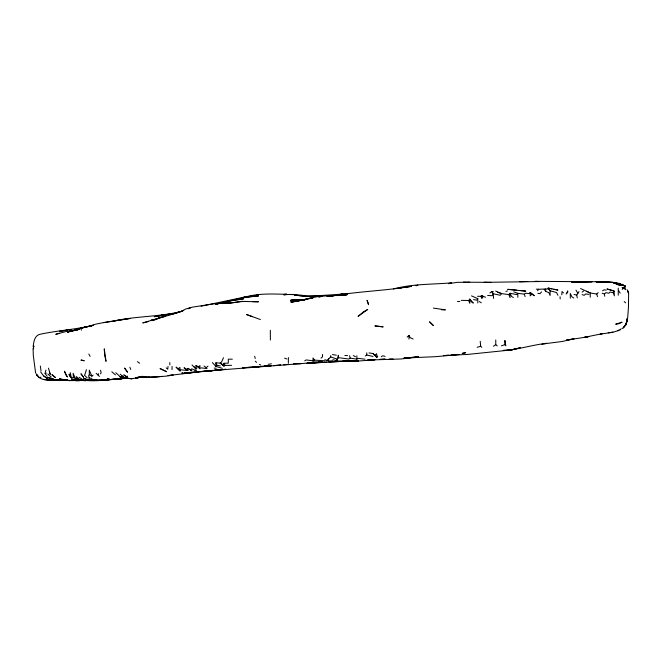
<?xml version="1.0" encoding="UTF-8"?>
<svg xmlns="http://www.w3.org/2000/svg" width="662" height="662" viewBox="0 0 662 662"><rect width="100%" height="100%" fill="white"/><g stroke="black" fill="none" stroke-linecap="round" stroke-linejoin="round"><path stroke-width="0.99" d="M365.258 355.999L366.773 355.039L366.773 352.813M198.468 366.889L199.949 365.565L199.949 368.726L198.468 366.889L196.018 365.49L195.977 369.073L192.005 364.944M504.833 344.621L504.907 340.384L505.826 345.763L504.833 344.621L501.399 345.887M322.535 354.468L322.493 356.868L320.996 358.167M627.071 318.96L627.005 321.285L625.325 325.381L627.03 320.896L625.979 324.893L622.28 328.551M374.998 359.78L358.514 361.022L337.123 361.005L338.356 355.254L338.406 357.662L335.965 360.575L332.837 359.648M33.241 348.94L33.878 346.168L33.249 345.961M288.409 357.571L288.318 363.364M618.234 295.244L618.25 288.185M626.864 318.852L626.641 321.674L627.692 317.669L628.445 307.3L628.635 293.274M561.765 294.855L562.063 291.528L563.461 292.943M168.032 366.417L167.743 369.264L166.228 367.882M324.794 359.706L328.426 360.98L328.774 358.688L330.71 356.967L330.71 355.61M69.742 375.884L68.989 374.444L71.264 377.729L69.742 375.884L70.313 372.723L71.264 377.729L73.408 377.646C90.586 384.192 109.867 378.457 127.667 378.242M86.399 369.669L84.926 374.493M617.944 330.454L620.286 329.527M625.416 286.489L624.779 287.664L622.222 287.565L625.913 289.733L624.779 287.664M45.976 370.116L45.421 371.473L46.083 373.509M223.499 357.712L221.522 362.073L220.214 363.099L215.903 362.801L215.903 366.409L222.283 368.312M37.022 375.089C39.703 380.36 48.086 380.245 53.44 379.822L47.407 379.831L53.44 380.005L47.407 379.235L55.451 380.377L65.497 380.12L53.44 379.88L67.474 380.245M97.935 374.924L98.588 373.707M613.144 292.703L614.088 291.015L607.104 289.004L614.088 291.015L614.386 295.848L613.144 292.703L610.19 292.05L608.833 293.225L605.912 292.678L604.381 293.978L604.712 296.237M493.322 291.586L491.775 291.586L493.281 293.754L492.114 295.732L487.613 295.434M100.492 373.873L101.104 372.838L100.574 370.232M93.094 375.147L91.91 376.157L89.287 370.182L89.32 374.667L88.609 375.826L89.296 378.002L91.894 378.407M577.272 297.834L576.743 295.095L578.993 291.594M377.729 356.082L376.91 357.348L372.979 353.525L369.015 352.937M33.878 346.168L33.216 347.037C33.514 341.964 34.672 334.798 40.895 334.087C58.322 330.462 76.279 329.386 93.64 325.207M537.561 290.734L538.702 289.261L548.649 288.897L550.105 290.784L550.097 295.5L548.872 292.637L545.662 291.371L544.164 289.244M471.526 295.881L477.798 298.686L476.623 300.2L473.537 299.58M620.211 329.841L621.13 328.691M468.646 300.498L469.797 299.116L473.297 303.08L471.327 301.789L469.797 299.116L469.797 303.27L468.646 300.498L461.24 300.374M196.92 367.964L195.977 369.073L194.239 366.707M513.34 297.495L511.577 296.485L510.03 293.283L510.03 297.668L508.896 294.607L510.03 293.283L516.526 294.565L517.825 293.324L524.321 294.16L525.719 293.233L529.103 293.605L530.196 292.513L534.151 295.674L530.196 292.513L530.196 295.881L531.785 294.143M413.105 339.01L410.159 337.653L408.975 335.386L407.122 337.115M541.541 291.917L539.977 293.647L537.858 293.307M477.559 296.286L480.761 296.311L481.895 298.19L483.442 296.477L485.602 297.213M597.472 296.667L596.801 294.06L598.15 292.604M220.272 365.912L217.012 365.341L215.903 366.409L212.403 362.594M326.838 360.451L328.774 358.688M375.048 355.188L376.653 353.731L376.91 357.348L372.979 353.525M231.609 365.333L225.097 365.416L223.971 366.119L220.214 363.099L222.415 364.688L223.971 363.289L228.316 363.124L228.316 359.16L232.329 359.185M178.119 368.833L179.915 367.443L180.047 370.977L176.15 367.178L180.047 370.977L180.8 369.826L187.909 370.563L184.044 367.758L186.427 369.437L187.867 368.395L190.416 369.926L191.723 368.8L196.283 370.794L195.033 370.224M204.037 365.987L206.254 367.642L207.976 366.16M489.905 292.96L491.775 291.652L493.281 293.754L493.529 298.388M582.163 292.157L583.553 291.023M189.39 307.88L188.802 308.351L192.129 307.185L214.24 303.767L231.535 303.006L241.58 301.4L258.461 301.798L252.503 301.657M622.222 289.36L623.53 288.318L622.222 287.565M480.761 296.311L481.895 295.467L483.442 296.477M364.994 359.201L358.159 358.341L356.876 359.168L350.14 358.109L348.841 359.052L338.406 357.662M493.43 346.259L495.764 344.679L495.764 339.945M304.743 360.856L306.117 359.938L313.01 360.782L314.524 360.128L324.794 360.79M602.569 290.808L604.166 289.807L606.21 290.155M381.287 356.686L382.777 355.784L385.094 356.371M339.11 294.838C362.908 291.23 387.593 290.403 411.491 286.332L404.474 287.515M505.958 291.479L507.473 290.858M180.072 311.413L174.396 313.664L142.735 322.907L148.288 321.624M183.73 310.453L180.999 311.479L186.072 308.831L190.118 308.053L188.289 308.74M619.011 330.454L612.458 332.365L600.169 334.136L602.18 333.722L584.116 337.388L588.783 336.693M328.426 360.98L332.837 360.79M125.929 376.686L127.485 377.29L123.744 374.833L125.929 376.686L127.485 376.14M339.258 295.07L342.933 293.82L338.406 294.938M624.092 286.141L625.35 286.083L622.28 284.875L616.256 284.403L619.855 284.925M416.141 285.785L417.896 285.206L416.001 285.595M220.57 303.461L226.305 301.731M174.934 313.349L180.296 311.752M175.033 313.325L181.976 311.264C159.509 317.048 135.917 315.973 113.301 321.095M477.186 347.302L480.645 346.284L481.82 347.335M283.907 294.987C296.758 292.736 309.758 298.206 322.783 295.84L306.705 296.427L294.64 295.153L306.705 296.427L347.285 293.837L345.341 294.193M162.811 316.883L158.053 318.265L165.359 316.246L163.68 316.659M59.464 333.251L55.749 334.31L66.829 331.323M216.35 304.106L229.507 300.755L243.558 298.827L227.265 301.442L246.405 297.139L227.463 301.467M448.488 283.667L457.459 282.31L469.739 282.326M284.594 294.747L286.605 294.201L283.543 294.416M448.629 283.601L451.426 282.856C432.063 284.528 412.393 283.808 393.468 288.93M448.563 355.18L443.482 355.602L467.802 354.402L511.395 349.933L503.236 350.438C517.916 349.759 532.058 344.927 546.663 343.297L541.88 344.339M152.095 320.665L154.982 319.92M87.607 326.556L83.586 327.574L92.059 325.663L80.971 328.104L75.551 330.272L79.564 328.675L71.877 330.884L79.754 329.237M141.014 377.017L131.829 378.788L123.786 377.721M103.438 322.626L129.818 318.521L103.438 322.626L95.651 324.165L87.947 326.598L91.952 325.704M226.296 301.673L215.647 304.247L226.478 301.698M158.963 318.323L150.969 320.292L156.96 319.192M338.431 294.979L342.08 294.127L337.835 294.664M140.874 377.034L135.851 378.201L141.585 376.935M88.749 378.126L89.296 378.002M139.839 377.042L135.851 377.911L142.578 377.059L135.851 377.588L149.918 377.348L141.933 376.347L147.907 377.357L161.983 376.438L154.941 376.893M510.965 350.024L515.086 349.139M59.439 331.381L67.507 330.09M59.464 331.356L67.474 330.123M318.786 296.998L320.797 296.601M77.479 329.833L67.507 332.001L79.812 329.204M201.107 306.208L242.458 297.503L258.461 295.053L243.244 297.635C257.245 293.092 272.107 293.969 286.605 294.333L283.543 294.499M544.619 343.752L561.98 341.526L574.012 338.828L566.366 340.094M40.225 377.348L41.027 377.199M318.861 296.882L320.83 296.543M399.459 288.359L401.462 288.02M173.03 375.089L165.69 376.198L151.929 377.092M587.624 336.867L566.391 340.144M176.928 312.936L154.213 316.684L166.112 315.046M268.184 364.307L271.395 363.827M309.973 298.504L305.96 299.1L309.874 298.554M168.09 314.773L170.076 314.5M305.066 299.886L290.626 301.872L304.735 299.729L291.561 302.186L318.761 296.353L347.087 294.747L336.95 295.6M199.874 371.746L168.007 375.586L172.972 375.04M312.911 297.933L307.855 298.562L312.762 297.966M224.418 303.552L230.318 302.857L222.283 303.502L230.401 303.064L224.294 303.204M315.551 362.478L208.24 370.894L225.932 369.288L182.083 373.608L193.693 372.383M409.828 357.612L418.541 356.851L401.18 358.97L369.015 360.02L374.038 359.797M608.212 332.771L612.888 332.25L610.223 332.547M163.249 314.947L161.214 315.178L168.462 314.285M165.285 314.723L168.33 314.392M170.366 314.169L173.419 313.829L170.465 314.086M283.692 364.878L287.68 364.448M127.799 378.217L101.675 380.253L91.323 380.137L101.675 380.261L121.659 378.871C110.463 378.656 98.704 382.139 87.641 379.492L91.323 380.278L97.662 380.377L94.641 380.319M137.688 377.183L139.69 376.976M201.695 371.548L212.701 370.397M214.745 370.19L218.708 369.768M326.805 362.081L306.705 363.355L338.861 361.535L328.815 361.8L355.42 361.055L342.883 360.98M306.705 363.355L315.476 362.495M318.405 362.205L322.303 361.816L318.447 362.197M327.582 296.27L346.698 294.4M459.618 354.518L435.298 356.694L404.606 358.034M328.542 296.204L333.524 295.757M335.518 295.575L347.484 294.491L326.805 296.204M407.891 357.786L404.019 358.125L418.541 356.851M306.738 299.398L290.626 300.333L306.738 299.373L290.626 300.333L303.692 299.778M206.221 371.068L200.172 371.581L215.175 370.422L208.216 370.977M255.358 366.707L259.413 366.409M328.832 296.27L332.887 295.931M263.128 366.351L270.477 365.697L242.391 367.815L262.251 366.425L254.365 367.029M451.616 354.923L456.697 354.509M194.611 372.267L184.144 372.673L194.918 372.259M192.129 372.466L198.128 371.994M69.502 329.982L71.529 329.833L68.517 330.032M255.342 366.806L261.416 366.4M264.452 366.194L271.544 365.73M373.964 359.789L367.005 360.236L374.038 359.805M264.469 366.103L270.535 365.73M384.961 359.11L379.93 359.416L385.094 359.127M404.052 357.943L406.063 357.819M409.075 357.637L411.085 357.521M82.585 380.344L79.564 380.518L83.586 380.327L71.529 380.41L75.551 380.311M310.726 362.95L308.955 363.041L322.576 362.246L312.737 362.197L322.576 362.246L316.75 362.428M228.316 303.113L224.666 303.295C232.345 303.27 239.851 300.97 247.538 301.541M78.563 380.302C72.191 380.733 65.555 381.08 59.464 378.763L65.67 379.947L60.457 379.558L67.45 380.038M487.033 282.368L484.162 282.36L539.133 281.557L535.144 281.317M519.769 281.772L527.755 281.482M591.803 281.764L571.654 282.269L598.158 281.631L606.202 282.26L596.148 281.797L613.326 282.31M92.63 380.286L87.607 380.203L96.652 380.311M98.663 380.278L101.675 380.22M81.484 380.294L79.432 380.319L86.01 380.36L79.564 380.286L85.597 380.691L83.586 380.493M467.993 282.219L490.923 282.343M47.407 379.889L43.336 379.492L53.44 379.822M535.839 281.358L591.861 281.739M293.44 363.802L300.672 363.777M181.967 372.59L182.836 372.59M93.921 380.311L95.651 380.336M441.38 309.75L445.394 309.857L433.387 308.095M68.608 380.352L70.23 380.402M344.894 355.477L347.558 355.593M536.336 289.153L538.702 289.261M457.459 301.417L459.742 301.533M463.491 282.004L469.482 282.318M121.783 376.852L119.772 376.736L123.786 377.141L119.772 376.587L123.786 377.679M93.64 380.369L87.641 379.938L83.859 378.275L87.641 379.938L91.323 380.278M60.457 379.558L63.486 379.789M214.198 368.089L216.251 368.254M620.385 283.477L613.045 282.831L616.893 283.758M80.681 380.435L75.162 379.938L78 380.211M516.757 290.221L507.713 289.335L525.802 291.115L519.769 290.519M588.973 294.367L585.738 293.978L584.149 295.302L582.08 294.623M201.14 367.857L206.991 368.593L206.254 367.642M332.44 354.609L336.346 355.171M615.048 282.558L619.243 283.808M622.561 285.322L616.256 284.238L620.054 285.008M493.281 293.754L500.232 295.277L501.614 293.63L508.896 294.607M551.934 288.864L547.913 288.044L557.958 290.088L553.937 289.269M373.037 356.47L366.773 355.039M596.801 294.06L590.239 292.968L586.383 291.263M574.037 294.449L576.743 295.095M337.181 359.118L330.71 356.967M602.18 293.258L604.381 293.978M497.659 292.29L501.614 293.63L495.648 291.04M284.594 358.175L286.936 358.994M513.737 291.868L517.825 293.324L517.825 297.288M252.429 316.659L246.405 314.475L260.381 319.539M335.965 360.575L337.123 361.005M622.28 284.933L625.35 286.083M259.347 364.381L260.605 364.919M580.549 288.533L590.239 292.968L590.239 297.263M121.8 375.966L123.397 376.827L120.236 374.212M353.326 355.56L355.486 356.76M190.416 369.926L191.906 370.77L187.867 368.395M89.32 374.667L91.91 376.157M479.305 301.566L481.282 302.799M79.217 377.307L83.189 379.847M573.739 298.016L571.877 296.75L570.263 293.465L570.33 298.231M43.502 375.826L47.275 378.465L43.502 375.826L40.663 371.928M621.949 284.122L624.986 286.29M137.464 361.626L139.657 363.256M186.427 369.437L187.909 370.563M196.018 365.49L199.949 368.726M495.764 344.679L497.245 345.928M111.82 371.771L115.453 374.899M624.208 301.574L625.59 302.807M115.784 372.731L119.392 375.966M47.879 374.038L51.206 377.059M79.44 379.417L76.337 376.57L77.032 378.763M222.415 364.688L223.971 366.119L223.971 363.289L225.097 365.416M255.284 361.179L256.558 362.362M96.164 373.318L99.432 376.438M84.38 375.114L87.268 377.969M38.975 377.199L36.344 373.914L36.973 375.726M44.702 373.078L47.184 376.297M314.524 360.128L313.01 357.919L313.01 360.782M621.006 285.206L620.484 283.89M618.531 290.494L620.162 293.183M575.99 290.171L577.868 293.357M548.649 288.897L550.105 290.784L556.56 292.53L557.925 295.293M88.816 354.038L90.123 356.363M215.903 362.801L217.012 365.341M81.219 329.461L81.525 330.173M75.394 378.581L73.134 373.244L73.408 377.646M129.884 367.286L130.753 369.462M49.493 372.11L50.287 374.444L48.458 368.163M524.321 294.16L525.098 296.576M254.671 356.305L255.251 358.49M349.569 355.693L350.14 358.109M40.324 366.02L41.044 370.935M35.616 373.111L33.299 355.362L33.1 348.717M480.231 341.302L480.645 346.284M560.077 296.75L560.168 298.943M270.328 330.255L270.386 340.011M169.82 362.569L169.836 364.903M545.662 288.98L545.662 291.371M481.895 295.467L481.895 298.19M477.798 298.686L477.798 302.956M408.975 335.386L408.975 339.068M356.876 355.751L356.876 359.168M172.046 366.425L172.046 369.677M625.756 324.504L623.414 327.814L625.756 324.504M567.723 291.081L566.2 294.002L567.723 292.256L567.723 291.081M363.438 311.868L358.059 316.353L367.7 309.485L363.438 311.868M621.908 322.22L618.97 323.693L615.668 324.181L621.908 322.22M71.529 330.818L67.507 332.15L71.529 330.843M520.067 347.815L511.834 349.817L520.067 347.815M81.782 327.938L79.713 328.517L85.53 327.185L81.782 327.938M465.609 352.714L462.266 353.376L465.609 352.714M225.204 302.782L221.265 303.527L225.204 302.782M81.716 360.078L80.913 360.227L84.297 360.773L81.716 360.078M246.405 297.048L242.458 297.503L258.461 296.005L246.405 297.048M280.655 365.118L273.563 365.59L280.655 365.11M606.88 281.896L605.804 281.929L616.67 282.815L606.88 281.896M312.737 362.85L310.461 362.884L312.737 362.85M79.564 380.625L75.551 380.683L79.564 380.65M393.137 359.226L389.115 359.259L393.137 359.267M606.202 281.871L596.148 281.797L608.212 282.178L606.202 281.871M292.637 294.532L288.615 294.507L294.64 294.598L292.637 294.532M356.959 360.989L352.937 360.922L358.514 361.022L356.959 360.989M151.929 377.357L147.907 377.208L151.929 377.365M85.597 380.551L79.564 380.286L85.597 380.551M131.829 378.681L127.807 378.416L131.829 378.681M55.451 380.245L51.429 379.955L55.451 380.245M378.97 326.349L374.874 325.911L383.166 326.904L378.97 326.349M69.518 380.633L63.486 379.467L69.518 380.633M75.162 380.104L71.595 379.028L75.162 380.104M109.578 379.285L107.335 378.705L109.578 379.285M53.87 379.252L47.656 377.423L53.87 379.252M166.551 371.688L160.187 368.618L166.551 371.688M433.353 325.514L429.671 321.922L433.353 325.514M55.335 377.439L52.033 374.758L55.335 377.439M127.493 372.077L124.638 368.163L127.493 372.077M83.47 377.1L81.012 373.873L83.47 377.1M67.301 376.852L65.828 374.858L64.446 371.167L67.301 376.852M628.246 292.19L627.394 289.964L628.552 293.498L628.246 292.19M367.774 302.319L367.038 300.341L368.56 304.71L367.774 302.319M105.994 361.204L104.646 354.998L104.265 348.816L105.994 361.204"/></g></svg>
